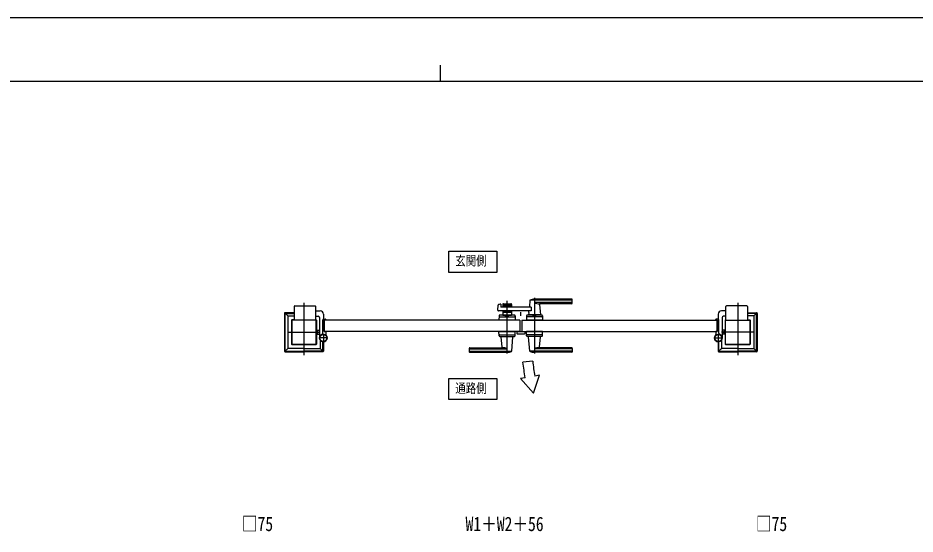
# Model space of a CAD drawing. Units: millimetres, scale not verified. Extents: x -4205 to 4205, y -2970 to 2970.
# Drawn here: x -1301 to 1452, y 1387 to 2970 of the extents above; entities that cross this region are included whole.
import ezdxf
from ezdxf.enums import TextEntityAlignment as Align

# ---------------------------------------------------------------- set-up
doc = ezdxf.new("R2010")
doc.units = ezdxf.units.MM
doc.header["$LTSCALE"] = 20
for name, color, linetype in [('0-2_USER1', 3, 'Continuous'), ('0-3_YKK_12', 2, 'Continuous'), ('0-4_YKK_A1', 4, 'Continuous'), ('0-5_YKK_D', 6, 'Continuous'), ('0-6_YKK_ZWAK', 7, 'Continuous')]:
    doc.layers.add(name, color=color, linetype=linetype)
doc.styles.add('ＭＳ ゴシック', font='')
doc.styles.get('ＭＳ ゴシック').set_extended_font_data('MS Gothic')

msp = doc.modelspace()

# ---------------------------------------------------------------- linework, layer by layer
at = {"layer": '0-2_USER1'}
for points in [[(21.19, 2189.53), (21.19, 2254.53), (168.85, 2254.53), (168.85, 2189.53)], [(21.19, 1799.47), (21.19, 1864.47), (168.85, 1864.47), (168.85, 1799.47)]]:
    msp.add_lwpolyline(points, close=True, dxfattribs=at)
at = {"layer": '0-3_YKK_12'}
msp.add_line((242.02, 2056), (242.02, 2067.32), dxfattribs=at)
at = {"layer": '0-4_YKK_A1'}
for p, q in [((-423.48, 2096), (-423.48, 1936)), ((173.92, 2091.35), (179.34, 2092.7)), ((188.52, 2093.5), (211.52, 2093.5)), ((200.02, 1940.5), (200.02, 2102.06)), ((269.97, 2103.89), (268.27, 2084.81)), ((399.02, 2104.48), (270.23, 2104.48)), ((284.02, 2111.5), (284.02, 1940.5)), ((399.02, 2107.5), (284.02, 2107.5)), ((399.02, 2096.83), (284.02, 2096.83)), ((398.02, 2093.5), (299, 2093.5)), ((400.02, 2095.5), (400.02, 2106.5)), ((907.52, 2096), (907.52, 1936)), ((-482.9, 2065.42), (-474.48, 2057)), ((-453.98, 2066), (-481.49, 2066)), ((-453.98, 2085), (-453.98, 2043.5)), ((-451.98, 2087), (-388.98, 2087)), ((-386.98, 2043.5), (-386.98, 2085)), ((-386.98, 2072), (-373.48, 2072)), ((171.19, 2074.16), (172.41, 2089.57)), ((180.58, 2091.78), (180.97, 2083.95)), ((273.58, 2083), (181.97, 2083)), ((186.52, 2091.5), (186.52, 2083)), ((213.52, 2088.5), (186.52, 2088.5)), ((186.52, 2072), (186.52, 2058.5)), ((213.52, 2066.5), (186.52, 2066.5)), ((197.6, 2084.5), (188.52, 2084.5)), ((197.6, 2070.5), (188.52, 2070.5)), ((199.66, 2086.15), (198.31, 2084.79)), ((199.66, 2068.85), (198.31, 2070.21)), ((200.37, 2086.15), (201.72, 2084.79)), ((200.37, 2068.85), (201.72, 2070.21)), ((211.52, 2084.5), (202.43, 2084.5)), ((211.52, 2070.5), (202.43, 2070.5)), ((213.52, 2091.5), (213.52, 2083)), ((213.52, 2072), (213.52, 2058.5)), ((266.65, 2066.55), (266.05, 2059.82)), ((299.19, 2091.31), (301.99, 2059.82)), ((871.02, 2072), (857.52, 2072)), ((871.02, 2043.5), (871.02, 2085)), ((936.02, 2087), (873.02, 2087)), ((938.02, 2085), (938.02, 2043.5)), ((938.02, 2066), (965.52, 2066)), ((966.94, 2065.42), (958.52, 2057)), ((-483.48, 2064), (-483.48, 1948)), ((-481.38, 1949.1), (-481.38, 2062.9)), ((-480.38, 2063.9), (-453.98, 2063.9)), ((-473.48, 2055), (-473.48, 1957)), ((-472.48, 2056), (-453.98, 2056)), ((-461.48, 2043), (-461.48, 1969)), ((-453.98, 2044), (-460.48, 2044)), ((-386.98, 2055), (-379.48, 2055)), ((-386.98, 2044), (-386.48, 2044)), ((-385.48, 2043), (-385.48, 1969)), ((-375.48, 2051), (-375.48, 1988.5)), ((-365.98, 2003.44), (-365.98, 2044)), ((-363.98, 2046), (-356.98, 2046)), ((-363.48, 2062), (-363.48, 2046)), ((-360.98, 2008.5), (-360.98, 2043.5)), ((-360.68, 2043.8), (-356.48, 2043.8)), ((-355.98, 2044.3), (-355.98, 2045)), ((175.46, 2056.57), (175.02, 2043.5)), ((225.02, 2043.5), (175.02, 2043.5)), ((177.29, 2053.5), (222.75, 2053.5)), ((222.59, 2058.5), (177.45, 2058.5)), ((186.52, 2058.5), (213.52, 2058.5)), ((195.52, 2055.7), (195.52, 2058.5)), ((195.52, 2055.7), (204.52, 2055.7)), ((224.58, 2056.57), (225.02, 2043.5)), ((259.46, 2056.57), (259.02, 2043.5)), ((309.02, 2043.5), (259.02, 2043.5)), ((306.75, 2053.5), (261.29, 2053.5)), ((306.59, 2058.5), (261.45, 2058.5)), ((302.02, 2059.49), (266.02, 2059.49)), ((266.02, 2058.5), (266.02, 2059.49)), ((301.69, 2059.49), (266.35, 2059.49)), ((269.02, 2059.49), (266.85, 2059.49)), ((279.27, 2043.5), (288.77, 2043.5)), ((279.52, 2055.7), (279.52, 2058.5)), ((301.69, 2059.49), (299.02, 2059.49)), ((302.02, 2058.5), (302.02, 2059.49)), ((308.58, 2056.57), (309.02, 2043.5)), ((840.02, 2044.3), (840.02, 2045)), ((844.72, 2043.8), (840.52, 2043.8)), ((848.02, 2046), (841.02, 2046)), ((845.02, 2008.5), (845.02, 2043.5)), ((847.52, 2062), (847.52, 2046)), ((850.02, 2003.44), (850.02, 2044)), ((859.52, 2051), (859.52, 1988.5)), ((871.02, 2055), (863.52, 2055)), ((869.52, 2043), (869.52, 1969)), ((871.02, 2044), (870.52, 2044)), ((964.42, 2063.9), (938.02, 2063.9)), ((956.52, 2056), (938.02, 2056)), ((938.02, 2044), (944.52, 2044)), ((945.52, 2043), (945.52, 1969)), ((957.52, 2055), (957.52, 1957)), ((965.42, 1949.1), (965.42, 2062.9)), ((967.52, 2064), (967.52, 1948)), ((-382.17, 2010.75), (-382.68, 2010.75)), ((-382.68, 2010.75), (-382.68, 2001.25)), ((866.21, 2010.75), (866.72, 2010.75)), ((866.72, 2010.75), (866.72, 2001.25)), ((-473.48, 2006), (-373.48, 2006)), ((-382.68, 2000), (-375.48, 2000)), ((-350.98, 1988.5), (-376.98, 1988.5)), ((-363.98, 2001.5), (-363.98, 1975.5)), ((-360.68, 2008.2), (-356.48, 2008.2)), ((-355.98, 2007.7), (-355.98, 1998.66)), ((175.46, 1995.43), (175.02, 2008.5)), ((175.02, 2008.5), (225.02, 2008.5)), ((177.29, 1998.5), (222.75, 1998.5)), ((177.45, 1993.5), (222.59, 1993.5)), ((182.02, 1993.5), (182.02, 1992.5)), ((182.02, 1992.5), (218.02, 1992.5)), ((184.85, 1960.68), (182.04, 1992.17)), ((214.07, 1948.1), (217.99, 1992.17)), ((218.02, 1993.5), (218.02, 1992.5)), ((224.58, 1995.43), (225.02, 2008.5)), ((230.02, 2008.5), (230.02, 2002)), ((230.02, 2008.5), (254.02, 2008.5)), ((231.02, 2001), (253.02, 2001)), ((254.02, 2008.5), (254.02, 2002)), ((259.46, 1995.43), (259.02, 2008.5)), ((309.02, 2008.5), (259.02, 2008.5)), ((306.75, 1998.5), (261.29, 1998.5)), ((306.59, 1993.5), (261.45, 1993.5)), ((266.02, 1993.5), (266.02, 1992.5)), ((302.02, 1992.5), (266.02, 1992.5)), ((269.97, 1948.1), (266.05, 1992.17)), ((299.19, 1960.68), (302, 1992.17)), ((302.02, 1993.5), (302.02, 1992.5)), ((308.58, 1995.43), (309.02, 2008.5)), ((835.02, 1988.5), (861.02, 1988.5)), ((840.02, 2007.7), (840.02, 1998.66)), ((844.72, 2008.2), (840.52, 2008.2)), ((848.02, 2001.5), (848.02, 1975.5)), ((957.52, 2006), (857.52, 2006)), ((866.72, 2000), (859.52, 2000)), ((-474.48, 1955), (-482.9, 1946.58)), ((-423.98, 1956), (-472.48, 1956)), ((-423.98, 1968), (-460.48, 1968)), ((-423.48, 1967.5), (-423.48, 1946.5)), ((-386.48, 1968), (-422.98, 1968)), ((-422.98, 1956), (-374.48, 1956)), ((-373.48, 1982.02), (-373.48, 1957)), ((-372.48, 1955), (-364.06, 1946.58)), ((-365.58, 1949.1), (-365.58, 1977.11)), ((-363.48, 1977), (-363.48, 1948)), ((84.02, 1956.5), (84.02, 1945.5)), ((85.02, 1955.17), (200.02, 1955.17)), ((86.02, 1958.5), (185.04, 1958.5)), ((399.02, 1955.17), (284.02, 1955.17)), ((398.02, 1958.5), (299, 1958.5)), ((400.02, 1956.5), (400.02, 1945.5)), ((847.52, 1977), (847.52, 1948)), ((856.52, 1955), (848.1, 1946.58)), ((849.62, 1949.1), (849.62, 1977.11)), ((857.52, 1982.02), (857.52, 1957)), ((907.02, 1956), (858.52, 1956)), ((870.52, 1968), (907.02, 1968)), ((907.52, 1967.5), (907.52, 1946.5)), ((908.02, 1968), (944.52, 1968)), ((908.02, 1956), (956.52, 1956)), ((958.52, 1955), (966.94, 1946.58)), ((-481.49, 1946), (-423.98, 1946)), ((-480.38, 1948.1), (-423.98, 1948.1)), ((-366.58, 1948.1), (-422.98, 1948.1)), ((-365.48, 1946), (-422.98, 1946)), ((85.02, 1947.52), (213.81, 1947.52)), ((85.02, 1944.5), (200.02, 1944.5)), ((399.02, 1947.52), (270.23, 1947.52)), ((399.02, 1944.5), (284.02, 1944.5)), ((849.51, 1946), (907.02, 1946)), ((850.62, 1948.1), (907.02, 1948.1)), ((964.42, 1948.1), (908.02, 1948.1)), ((965.52, 1946), (908.02, 1946)), ((278.52, 1917.18), (248.69, 1914)), ((280.87, 1819.27), (299.73, 1874.2)), ((299.73, 1874.2), (284.96, 1871.6)), ((254.99, 1866.31), (240.65, 1863.79)), ((280.87, 1819.27), (240.65, 1863.79))]:
    msp.add_line(p, q, dxfattribs=at)
for points in [[(273.58, 2083), (273.58, 2072), (173.19, 2072)], [(239.02, 2043.5), (239.02, 2008.5), (-360.98, 2008.5)], [(239.02, 2043.5), (-360.98, 2043.5), (-360.98, 2008.5)], [(195.52, 2055.7), (204.52, 2055.7), (204.52, 2058.5)], [(245.02, 2043.5), (245.02, 2008.5), (845.02, 2008.5)], [(245.02, 2043.5), (845.02, 2043.5), (845.02, 2008.5)], [(279.52, 2055.7), (288.52, 2055.7), (288.52, 2058.5)], [(-383.18, 2012.5), (-382.68, 2012), (-375.48, 2012)], [(-383.18, 1999.5), (-382.68, 2000), (-382.68, 2012)], [(-382.17, 2010.75), (-382.17, 2001.25), (-382.68, 2001.25)], [(867.22, 2012.5), (866.72, 2012), (859.52, 2012)], [(866.21, 2010.75), (866.21, 2001.25), (866.72, 2001.25)], [(867.22, 1999.5), (866.72, 2000), (866.72, 2012)], [(-380.54, 2008.15), (-382.6, 2007.15), (-383.21, 2006)], [(-380.54, 2003.85), (-382.6, 2004.86), (-383.21, 2006)], [(864.58, 2008.15), (866.64, 2007.15), (867.25, 2006)], [(864.58, 2003.85), (866.64, 2004.86), (867.25, 2006)]]:
    msp.add_lwpolyline(points, dxfattribs=at)
for points in [[(-460.98, 1968.5), (-385.98, 1968.5), (-385.98, 2043.5), (-460.98, 2043.5)], [(945.02, 1968.5), (870.02, 1968.5), (870.02, 2043.5), (945.02, 2043.5)]]:
    msp.add_lwpolyline(points, close=True, dxfattribs=at)
for centre, radius in [((-363.98, 1988.5), 11.5), ((-363.98, 1988.5), 10.35), ((848.02, 1988.5), 11.5), ((848.02, 1988.5), 10.35)]:
    msp.add_circle(centre, radius, dxfattribs=at)
for centre, radius, start, end in [((179.58, 2091.73), 1, 2.86241, 104.03624), ((188.52, 2091.5), 2, 90, 180), ((211.52, 2091.5), 2, 0, 90), ((270.96, 2103.81), 1, 113.30607, 174.91858), ((284.02, 2073.5), 34, 90, 113.30607), ((297.81, 2123.48), 30, 242.63879, 272.27092), ((301.18, 2091.5), 2, 90, 185.08142), ((398.02, 2095.5), 2, 270, 0), ((399.02, 2106.5), 1, 0, 90), ((399.02, 2103.48), 1, 0, 90), ((399.02, 2097.83), 1, 270, 0), ((-451.98, 2085), 2, 90, 180), ((-388.98, 2085), 2, 360, 90), ((-373.48, 2062), 10, 0, 90), ((173.19, 2074), 2, 175.49449, 270), ((174.4, 2089.41), 2, 104.03624, 175.49449), ((181.97, 2084), 1, 182.86241, 270), ((188.52, 2086.5), 2, 180, 270), ((188.52, 2068.5), 2, 90, 180), ((197.6, 2085.5), 1, 270, 315), ((197.6, 2069.5), 1, 45, 90), ((200.02, 2085.79), 0.5, 45, 135), ((200.02, 2069.21), 0.5, 225, 315), ((202.43, 2085.5), 1, 225, 270), ((202.43, 2069.5), 1, 90, 135), ((211.52, 2086.5), 2, 270, 0), ((211.52, 2068.5), 2, 0, 90), ((261.67, 2066.99), 5, 354.91858, 90), ((266.28, 2084.99), 2, 270, 354.91858), ((857.52, 2062), 10, 90, 180), ((873.02, 2085), 2, 90, 180), ((936.02, 2085), 2, 0, 90), ((-480.38, 2062.9), 1, 90, 180), ((-472.48, 2055), 1, 90, 180), ((-460.48, 2043), 1, 90, 180), ((-386.48, 2043), 1, 360, 90), ((-379.48, 2051), 4, 0, 90), ((-363.98, 2044), 2, 90, 180), ((-360.68, 2043.5), 0.3, 90, 180), ((-356.98, 2045), 1, 360, 90), ((-356.48, 2044.3), 0.5, 270, 360), ((177.29, 2051.5), 2, 90, 178.09085), ((177.45, 2056.5), 2, 90, 178.09085), ((200.02, 2046.09), 10.61, 64.90378, 115.09622), ((222.59, 2056.5), 2, 1.90915, 90), ((222.75, 2051.5), 2, 1.90915, 90), ((261.29, 2051.5), 2, 90, 178.09085), ((261.45, 2056.5), 2, 90, 178.09085), ((266.35, 2059.79), 0.3, 174.91858, 270), ((284.02, 2046.09), 10.61, 64.90378, 115.09622), ((301.69, 2059.79), 0.3, 270, 5.08142), ((306.59, 2056.5), 2, 1.90915, 90), ((306.75, 2051.5), 2, 1.90915, 90), ((841.02, 2045), 1, 90, 180), ((840.52, 2044.3), 0.5, 180, 270), ((844.72, 2043.5), 0.3, 0, 90), ((848.02, 2044), 2, 0, 90), ((863.52, 2051), 4, 90, 180), ((870.52, 2043), 1, 90, 180), ((944.52, 2043), 1, 0, 90), ((956.52, 2055), 1, 0, 90), ((964.42, 2062.9), 1, 0, 90), ((-386.84, 2006), 6.66, 314.51496, 45.48504), ((870.88, 2006), 6.66, 134.51496, 225.48504), ((-363.98, 1988.5), 11.5, 115.10278, 38.01228), ((-370.98, 2003.44), 5, 295.10278, 359.99998), ((-360.68, 2008.5), 0.3, 180, 270), ((-356.48, 2007.7), 0.5, 360, 90), ((-350.98, 1998.66), 5, 180, 218.01228), ((177.29, 2000.5), 2, 181.90915, 270), ((177.45, 1995.5), 2, 181.90915, 270), ((182.34, 1992.2), 0.3, 90, 185.08142), ((217.69, 1992.2), 0.3, 354.91858, 90), ((222.59, 1995.5), 2, 270, 358.09085), ((222.75, 2000.5), 2, 270, 358.09085), ((231.02, 2002), 1, 180, 270), ((253.02, 2002), 1, 270, 360), ((261.29, 2000.5), 2, 181.90915, 270), ((261.45, 1995.5), 2, 181.90915, 270), ((266.35, 1992.2), 0.3, 90, 185.08142), ((301.7, 1992.2), 0.3, 354.91858, 90), ((306.59, 1995.5), 2, 270, 358.09085), ((306.75, 2000.5), 2, 270, 358.09085), ((848.02, 1988.5), 11.5, 141.98772, 64.89722), ((835.02, 1998.66), 5, 321.98772, 0), ((840.52, 2007.7), 0.5, 90, 180), ((844.72, 2008.5), 0.3, 270, 0), ((855.02, 2003.44), 5, 180.00002, 244.89722), ((-472.48, 1957), 1, 180, 270), ((-460.48, 1969), 1, 180, 270), ((-386.48, 1969), 1, 270, 360), ((-386.48, 1969), 1, 270, 0), ((-374.48, 1957), 1, 270, 360), ((86.02, 1956.5), 2, 90, 180), ((85.02, 1954.17), 1, 90, 180), ((182.85, 1960.5), 2, 270, 5.08142), ((186.23, 1928.52), 30, 62.63879, 92.27092), ((297.81, 1928.52), 30, 87.72908, 117.36121), ((301.19, 1960.5), 2, 174.91858, 270), ((398.02, 1956.5), 2, 0, 90), ((399.02, 1954.17), 1, 0, 90), ((858.52, 1957), 1, 180, 270), ((870.52, 1969), 1, 180, 270), ((870.52, 1969), 1, 180, 270), ((944.52, 1969), 1, 270, 0), ((956.52, 1957), 1, 270, 0), ((-480.38, 1949.1), 1, 180, 270), ((-366.58, 1949.1), 1, 270, 0), ((85.02, 1948.52), 1, 180, 270), ((85.02, 1945.5), 1, 180, 270), ((200.02, 1978.5), 34, 270, 293.30607), ((213.07, 1948.19), 1, 293.30607, 354.91858), ((270.97, 1948.19), 1, 185.08142, 246.69393), ((284.02, 1978.5), 34, 246.69393, 270), ((399.02, 1948.52), 1, 270, 0), ((399.02, 1945.5), 1, 270, 0), ((850.62, 1949.1), 1, 180, 270), ((964.42, 1949.1), 1, 270, 0), ((-7746.1, 834.42), 8067.36, 7.34884, 7.69047), ((948.02, 1988.5), 673.28, 186.08068, 189.99886)]:
    msp.add_arc(centre, radius, start, end, dxfattribs=at)
for centre, major_axis, ratio, start_param, end_param in [((-481.48, 2064), (-1.42, 1.42), 0.995146, 5.5002201, 7.0661505), ((965.51, 2064), (1.42, 1.42), 0.995146, 5.5002201, 7.0661505), ((-423.98, 1967.5), (0, -0.501), 0.997564, 1.5707963, 3.1415927), ((-422.98, 1967.5), (0, -0.501), 0.997564, 3.1415927, 4.712389), ((907.02, 1967.5), (0, -0.501), 0.997564, 1.5707963, 3.1415927), ((908.02, 1967.5), (0, -0.501), 0.997564, 3.1415927, 4.712389), ((-481.48, 1948), (-1.42, -1.42), 0.995146, 5.5002201, 7.0661505), ((-423.98, 1946.5), (0, 0.501), 0.997564, 3.1415927, 4.712389), ((-422.98, 1946.5), (0, 0.501), 0.997564, 1.5707963, 3.1415927), ((-365.49, 1948), (1.42, -1.42), 0.995146, 5.5002201, 7.0661505), ((849.52, 1948), (-1.42, -1.42), 0.995146, 5.5002201, 7.0661505), ((907.02, 1946.5), (0, 0.501), 0.997564, 3.1415927, 4.712389), ((908.02, 1946.5), (0, 0.501), 0.997564, 1.5707963, 3.1415927), ((965.51, 1948), (1.42, -1.42), 0.995146, 5.5002201, 7.0661505)]:
    msp.add_ellipse(centre, major_axis=major_axis, ratio=ratio, start_param=start_param, end_param=end_param, dxfattribs=at)
at = {"layer": '0-6_YKK_ZWAK'}
for p, q in [((-4.98, 2825), (-4.98, 2775)), ((3895.02, 2775), (-3904.98, 2775))]:
    msp.add_line(p, q, dxfattribs=at)
msp.add_lwpolyline([(-4205, -2970), (4205, -2970), (4205, 2970), (-4205, 2970)], close=True, dxfattribs=at)

# ---------------------------------------------------------------- texts
at = {"layer": '0-2_USER1', "style": 'ＭＳ ゴシック', "width": 0.8}
for s, p in [('玄関側', (41, 2202)), ('通路側', (41, 1811))]:
    msp.add_text(s, height=29.33, dxfattribs=at).set_placement(p, align=Align.BOTTOM_LEFT)
at = {"layer": '0-5_YKK_D', "style": 'ＭＳ ゴシック', "width": 0.8}
for s, p in [('□75', (-613.98, 1383)), ('W1＋W2＋56', (72.42, 1383)), ('□75', (963.62, 1383))]:
    msp.add_text(s, height=43.99, dxfattribs=at).set_placement(p, align=Align.BOTTOM_LEFT)

doc.saveas('drawing.dxf')
